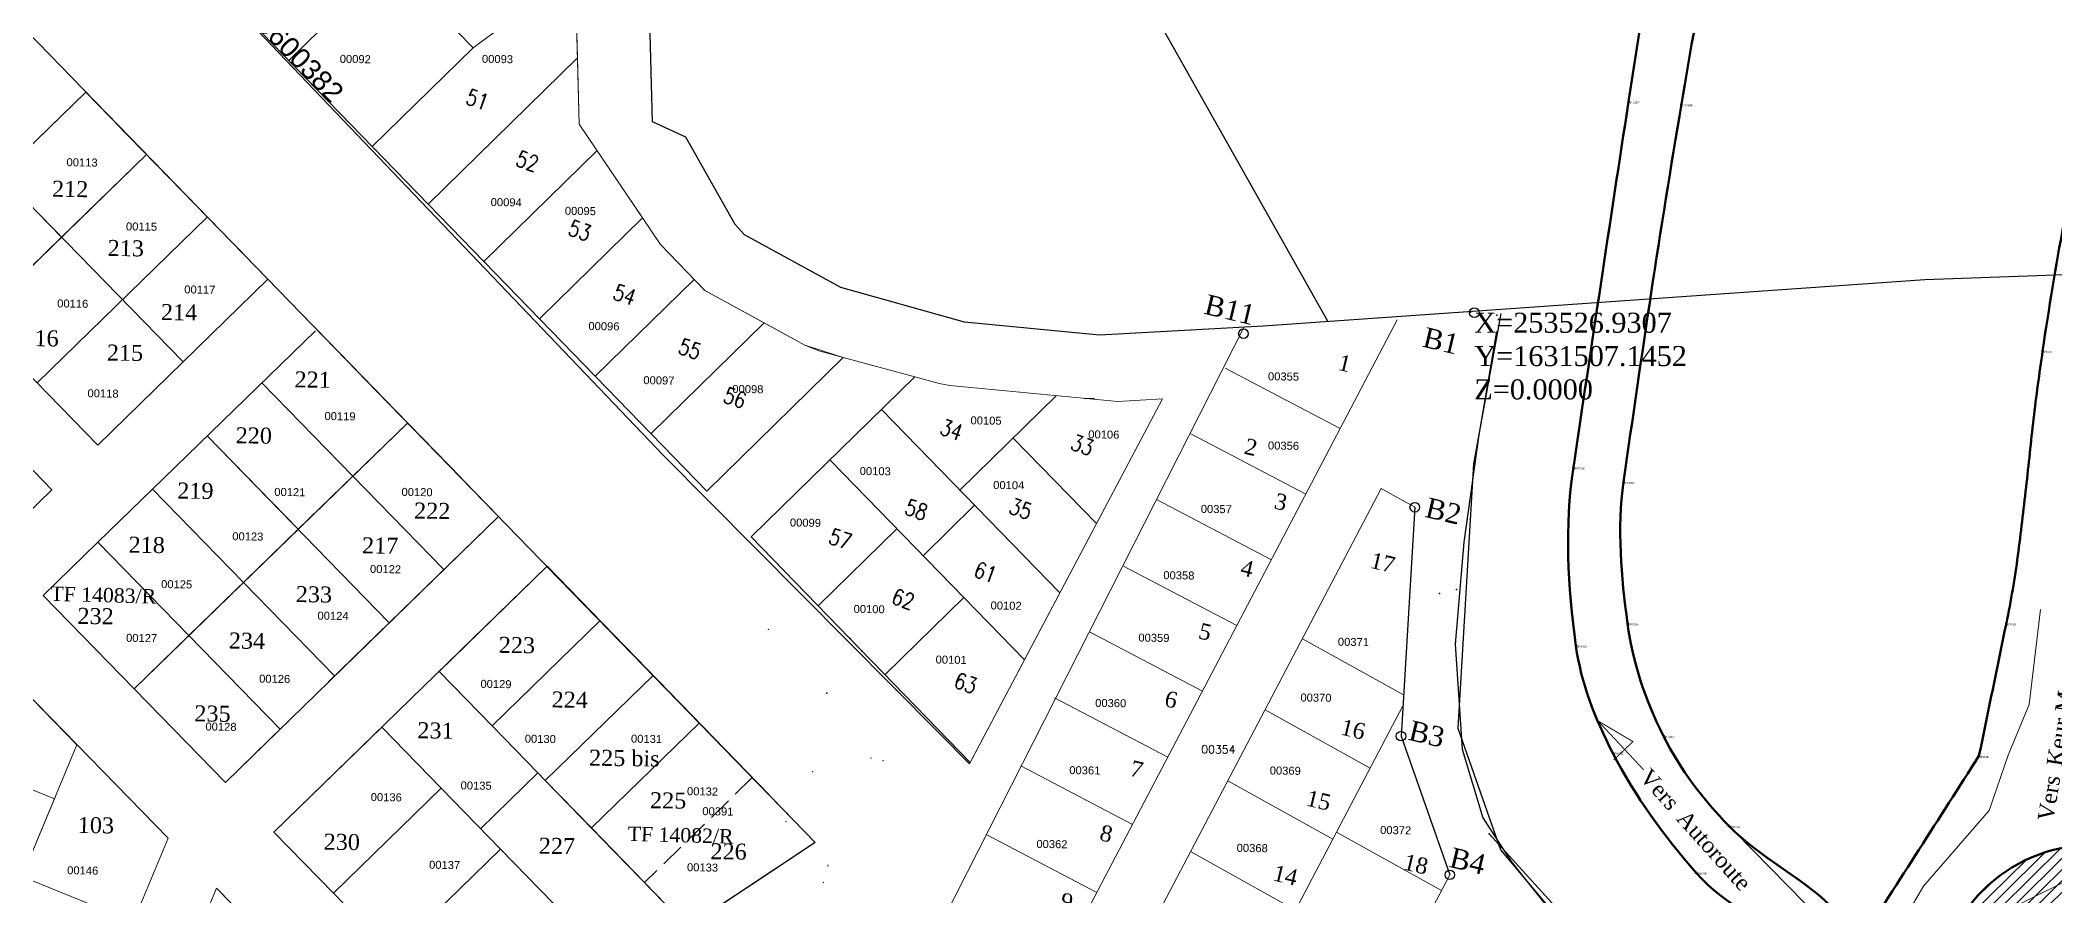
# Model space of a CAD drawing. Header units: metres. Extents: x 251686 to 255059, y 1627526 to 1631912.
# Drawn here: x 253347.7 to 253599.5, y 1631434.3 to 1631541.2 of the extents above; entities that cross this region are included whole.
import ezdxf
from ezdxf.enums import TextEntityAlignment as Align

# ---------------------------------------------------------------- set-up
doc = ezdxf.new("R2010")
doc.units = ezdxf.units.M
doc.header["$MEASUREMENT"] = 0
doc.linetypes.add('DGN Style 3', pattern=[4.156684, 2.96906, -1.187624])
for name, color, linetype, lineweight in [('1', 7, 'Continuous', 0), ('17 Février 2020', 7, 'Continuous', 0), ('autoroute', 4, 'Continuous', 0), ('Numero_TF', 7, 'Continuous', 0), ('Numérotation', 7, 'Continuous', 0), ('Points TN ZAL', 7, 'Continuous', 0), ('Régularisation', 1, 'Continuous', 40), ('TN_SOCLE', 3, 'Continuous', 0), ('TopoAlt', 3, 'Continuous', 0), ('TopoMat', 4, 'Continuous', 0), ('Voirie', 252, 'Continuous', 0)]:
    doc.layers.add(name, color=color, linetype=linetype, lineweight=lineweight)
for name, color, linetype in [('A_revoir_niveau_0', 7, 'Continuous'), ('historique_numero_parcelle', 7, 'Continuous'), ('limites_parcelles', 7, 'Continuous'), ('limites_tf', 7, 'Continuous'), ('numero_lot', 7, 'Continuous'), ('numero_parcelle', 7, 'Continuous'), ('toponymie', 7, 'Continuous')]:
    doc.layers.add(name, color=color, linetype=linetype)
doc.styles.get("Standard").update_dxf_attribs({"font": 'txt.shx'})
doc.styles.add('Style-Arial', font='arial.ttf')
doc.styles.add('Style-STANDARD', font='STANDARD.shx')
doc.linetypes.add('LIMITE1', pattern='A,0.00635,-0.00254,["…",Style-STANDARD,S=0.00254,R=0,X=-0.00254,Y=0],-0.00254,0.0254', length=0.03683)

# ---------------------------------------------------------------- blocks, each defined once
blk = doc.blocks.new('PointTopo_1')
at = {"color": 0}
blk.add_point((0, 0), dxfattribs=at)
at = {"layer": 'TopoAlt'}
blk.add_attdef('ALT', text='', height=0.000002, dxfattribs=at).set_placement((0.000001, -0.000001), align=Align.TOP_LEFT)
at = {"layer": 'TopoMat'}
blk.add_attdef('MAT', (0.000001, 0.000001), '', height=0.0005, dxfattribs=at)
blk = doc.blocks.new('TCPOINT_2_2')
at = {"color": 0}
blk.add_point((0, 0), dxfattribs=at)
at = {"layer": 'TopoAlt'}
blk.add_attdef('ALT', text='', height=0.0003, dxfattribs=at).set_placement((0.0001, -0.0001), align=Align.TOP_LEFT)
at = {"layer": 'TopoMat'}
blk.add_attdef('MAT', (0.000001, 0.000001), '', height=0.0003, dxfattribs=at)
blk = doc.blocks.new('TCPOINT_2')
at = {"color": 0}
blk.add_point((0, 0), dxfattribs=at)
at = {"layer": 'TopoAlt'}
blk.add_attdef('ALT', text='', height=0.0015, dxfattribs=at).set_placement((0.0005, -0.0005), align=Align.TOP_LEFT)
at = {"layer": 'TopoMat'}
blk.add_attdef('MAT', (0.0005, 0.0005), '', height=0.01, dxfattribs=at)

msp = doc.modelspace()

# ---------------------------------------------------------------- hatches: boundary and pattern name
at = {"layer": 'voirie', "linetype": 'Continuous', "lineweight": 0}
h = msp.add_hatch(dxfattribs=at)
h.set_pattern_fill('HATCH', style=0, pattern_type=2)
h.set_pattern_definition([(44.628, (253607.6489, 1631419.4369), (-0.7025, 0.711683), [])])
edge = h.paths.add_edge_path()
edge.add_arc((253604.165926, 1631421.256401), 19.358851, 0, 360)

# ---------------------------------------------------------------- linework, layer by layer
at = {"layer": '1', "color": 7, "flags": 128}
msp.add_lwpolyline([(253446.116818, 1631437.908392), (253446.120584, 1631438.13336)], dxfattribs=at)
at = {"layer": '17 Février 2020', "color": 7, "linetype": 'Continuous', "lineweight": 0}
for p, q in [((253332.097691, 1631513.983385), (253354.873153, 1631490.607887)), ((253326.367773, 1631508.40055), (253349.143235, 1631485.025053))]:
    msp.add_line(p, q, dxfattribs=at)
at = {"layer": 'A_revoir_niveau_0', "lineweight": 0}
msp.add_line((253498.1278, 1631505.304528), (253457.025289, 1631424.348898), dxfattribs=at)
at = {"layer": 'A_revoir_niveau_0', "color": 5, "linetype": 'LIMITE1', "ltscale": 0.2}
msp.add_line((253569.383109, 1631397.497954), (253528.773567, 1631441.997106), dxfattribs=at)
at = {"layer": 'A_revoir_niveau_0', "color": 5, "flags": 128}
for points in [[(253530.233655, 1631507.041219), (253526.836229, 1631488.248851), (253524.853474, 1631455.214608), (253530.191941, 1631440.022669), (253540.269723, 1631428.003907), (253547.833693, 1631419.910125), (253561.981201, 1631404.64787), (253574.707424, 1631393.106086)], [(253519.489875, 1631482.832924), (253517.772739, 1631454.224094), (253523.865273, 1631436.886268)]]:
    msp.add_lwpolyline(points, dxfattribs=at)
at = {"layer": 'A_revoir_niveau_0', "flags": 128}
msp.add_lwpolyline([(253529.684257, 1631504.782768), (253527.473257, 1631491.880768), (253525.598257, 1631478.484768), (253524.552257, 1631465.698768), (253525.404257, 1631452.584768), (253527.983257, 1631444.018768), (253531.525257, 1631438.541768), (253535.919257, 1631433.053768), (253545.563257, 1631422.404768), (253554.403257, 1631413.045768)], dxfattribs=at)
at = {"layer": 'A_revoir_niveau_0', "lineweight": 0, "flags": 128}
for points in [[(253593.659443, 1631451.82308), (253596.274782, 1631458.18461), (253597.681012, 1631470.044947)], [(253557.324356, 1631444.485373), (253568.224994, 1631433.351248), (253578.323423, 1631427.341833), (253583.075907, 1631435.454356), (253591.296075, 1631444.946528), (253593.659443, 1631451.82308)], [(253624.604636, 1631426.452603), (253617.953395, 1631433.984889), (253608.600644, 1631437.294322), (253601.92728, 1631436.628389), (253595.326335, 1631433.33655), (253588.985053, 1631425.346723), (253587.57635, 1631419.385193), (253587.997548, 1631413.785459), (253591.999228, 1631405.356957), (253599.541895, 1631399.764413), (253608.78333, 1631398.234248), (253617.497448, 1631401.245873), (253623.660475, 1631407.308465), (253626.687997, 1631416.671177), (253624.604636, 1631426.452603)]]:
    msp.add_lwpolyline(points, dxfattribs=at)
at = {"layer": 'A_revoir_niveau_0', "color": 7, "lineweight": 0, "ltscale": 0.02, "const_width": 0.12, "flags": 128}
msp.add_lwpolyline([(253548.096023, 1631450.007297), (253542.35506, 1631456.151285), (253546.753236, 1631453.535567), (253544.354946, 1631451.261643)], dxfattribs=at)
at = {"layer": 'A_revoir_niveau_0', "color": 5}
for centre in [(253526.93, 1631507.15), (253498.075512, 1631504.528014), (253519.489875, 1631482.832924), (253517.772739, 1631454.224094), (253523.865273, 1631436.886268)]:
    msp.add_circle(centre, 0.600743, dxfattribs=at)
at = {"layer": 'A_revoir_niveau_0', "color": 0}
msp.add_point((253446.02196, 1631459.585685), dxfattribs=at)
at = {"layer": 'limites_parcelles', "color": 7, "linetype": 'Continuous', "lineweight": 0}
for p, q in [((253414.10846, 1631567.26601), (253415.061121, 1631530.73043)), ((253414.163714, 1631565.146965), (253415.061121, 1631530.73043)), ((253380.271569, 1631562.330541), (253401.796975, 1631540.239843)), ((253362.407144, 1631555.502892), (253430.992776, 1631484.858733)), ((253378.748924, 1631538.670301), (253391.337056, 1631550.991917)), ((253401.796975, 1631540.239843), (253414.565824, 1631549.699553)), ((253389.1977, 1631527.908387), (253401.796975, 1631540.239843)), ((253396.163875, 1631520.733106), (253414.844707, 1631539.018416)), ((253415.061121, 1631530.73043), (253425.223052, 1631515.68521)), ((253403.130049, 1631513.557826), (253417.294634, 1631527.423852)), ((253347.287188, 1631498.39371), (253368.587554, 1631519.147307)), ((253410.095238, 1631506.38356), (253422.984654, 1631518.999859)), ((253425.223052, 1631515.68521), (253430.751582, 1631509.930825)), ((253354.873153, 1631490.607887), (253376.143899, 1631511.332625)), ((253417.061413, 1631499.208279), (253429.425364, 1631511.311108)), ((253430.751582, 1631509.930825), (253443.274154, 1631503.089391)), ((253424.027602, 1631492.033999), (253438.169857, 1631505.877345)), ((253443.274154, 1631503.089391), (253445.000275, 1631502.392408)), ((253445.000275, 1631502.392408), (253448.053554, 1631501.558257)), ((253430.992776, 1631484.858733), (253448.053554, 1631501.558257)), ((253436.565519, 1631479.118711), (253456.993211, 1631499.113989)), ((253456.993211, 1631499.113989), (253460.022565, 1631498.285184)), ((253460.022565, 1631498.285184), (253461.377148, 1631498.038609)), ((253461.377148, 1631498.038609), (253482.377704, 1631496.047661)), ((253475.130842, 1631472.141424), (253452.857426, 1631495.001247)), ((253462.613883, 1631484.984402), (253474.663349, 1631496.778737)), ((253487.936876, 1631496.380155), (253463.927845, 1631450.935303)), ((253478.175913, 1631496.44601), (253479.439753, 1631496.425769)), ((253487.936876, 1631496.380155), (253482.377704, 1631496.047661)), ((253479.696021, 1631480.782441), (253469.264449, 1631491.489101)), ((253470.713703, 1631463.7793), (253446.411116, 1631488.720623)), ((253341.980344, 1631478.046029), (253349.143235, 1631485.025053)), ((253458.046968, 1631476.777455), (253464.479497, 1631483.073279)), ((253404.954806, 1631481.686626), (253370.829262, 1631448.437066)), ((253444.959641, 1631470.543677), (253454.768213, 1631480.144124)), ((253436.565519, 1631479.118711), (253463.927845, 1631450.935303)), ((253453.35375, 1631461.967644), (253463.142049, 1631471.54938)), ((253416.590318, 1631442.748889), (253430.050822, 1631455.863861)), ((253430.050817, 1631455.863856), (253436.685608, 1631449.036708)), ((253437.554074, 1631448.1431), (253444.55994, 1631440.934407)), ((253423.226462, 1631435.923051), (253416.590318, 1631442.748889)), ((253444.55994, 1631440.934407), (253428.63618, 1631430.364759)), ((253428.63618, 1631430.364759), (253423.226462, 1631435.923051))]:
    msp.add_line(p, q, dxfattribs=at)
at = {"layer": 'limites_parcelles', "color": 7, "lineweight": 0}
for p, q in [((253332.097691, 1631513.983385), (253353.398057, 1631534.736982)), ((253353.398057, 1631534.736982), (253342.759575, 1631524.371584)), ((253353.398057, 1631534.736982), (253376.143899, 1631511.332625)), ((253353.398057, 1631534.736982), (253365.482736, 1631522.30244)), ((253360.982928, 1631526.932521), (253353.398057, 1631534.736982)), ((253357.108484, 1631530.897317), (253365.482736, 1631522.30244)), ((253339.69244, 1631506.188547), (253360.992805, 1631526.942145)), ((253350.354323, 1631516.576746), (253360.977069, 1631526.926812)), ((253360.977069, 1631526.926812), (253360.982928, 1631526.932521)), ((253365.535037, 1631500.996086), (253342.759575, 1631524.371584)), ((253342.759575, 1631524.371584), (253350.354323, 1631516.576746)), ((253339.69244, 1631506.188547), (253350.354323, 1631516.576746)), ((253374.422448, 1631513.111187), (253372.455833, 1631515.134737)), ((253354.873153, 1631490.607887), (253332.097691, 1631513.983385)), ((253382.0982, 1631504.899076), (253361.729789, 1631485.103758)), ((253382.209457, 1631505.091463), (253404.9553, 1631481.687107)), ((253389.778447, 1631497.303344), (253382.209457, 1631505.091463)), ((253470.494071, 1631417.078164), (253517.305678, 1631506.242079)), ((253495.803327, 1631500.200094), (253510.172893, 1631492.655983)), ((253375.384213, 1631498.373997), (253398.125975, 1631475.033087)), ((253400.333702, 1631486.449776), (253388.800731, 1631498.316638)), ((253398.936179, 1631487.880487), (253389.778447, 1631497.303344)), ((253397.353905, 1631489.508569), (253389.778447, 1631497.303344)), ((253393.609402, 1631493.36049), (253359.426935, 1631460.139795)), ((253366.264721, 1631466.78519), (253393.609402, 1631493.36049)), ((253373.102923, 1631473.43099), (253393.609402, 1631493.36049)), ((253379.941056, 1631480.076722), (253393.609402, 1631493.36049)), ((253368.567921, 1631491.749491), (253379.941056, 1631480.076722)), ((253391.318088, 1631468.399955), (253368.567921, 1631491.749491)), ((253491.496395, 1631491.99651), (253505.865961, 1631484.452399)), ((253404.9553, 1631481.687107), (253398.936179, 1631487.880487)), ((253361.729789, 1631485.103758), (253354.891586, 1631478.457958)), ((253361.729789, 1631485.103758), (253373.102923, 1631473.43099)), ((253384.488387, 1631461.745568), (253361.729789, 1631485.103758)), ((253379.941056, 1631480.076722), (253386.779293, 1631486.722556)), ((253477.498397, 1631413.187975), (253515.287722, 1631485.166792)), ((253515.287722, 1631485.166792), (253519.489875, 1631482.832924)), ((253487.189499, 1631483.792997), (253501.559066, 1631476.248886)), ((253373.102923, 1631473.43099), (253379.941056, 1631480.076722)), ((253383.721578, 1631460.998443), (253404.954806, 1631481.686626)), ((253394.383461, 1631471.386642), (253404.954806, 1631481.686626)), ((253354.891586, 1631478.457958), (253348.0538, 1631471.812563)), ((253354.891586, 1631478.457958), (253366.264721, 1631466.78519)), ((253377.658616, 1631455.091114), (253354.891586, 1631478.457958)), ((253376.903212, 1631442.20408), (253411.028756, 1631475.453641)), ((253411.020857, 1631475.445945), (253438.797009, 1631446.865647)), ((253428.211572, 1631457.764815), (253411.024488, 1631475.449482)), ((253483.007755, 1631475.524043), (253497.252279, 1631468.04558)), ((253366.264721, 1631466.78519), (253373.102923, 1631473.43099)), ((253370.829262, 1631448.437066), (253348.0538, 1631471.812563)), ((253348.0538, 1631471.812563), (253359.426935, 1631460.139795)), ((253383.721578, 1631460.998443), (253394.383461, 1631471.386642)), ((253478.81285, 1631467.261744), (253492.945388, 1631459.842074)), ((253352.279627, 1631453.146752), (253340.891896, 1631464.834501)), ((253363.667358, 1631441.459004), (253340.891896, 1631464.834501)), ((253359.426935, 1631460.139795), (253366.264721, 1631466.78519)), ((253428.211572, 1631457.764815), (253421.247634, 1631464.930365)), ((253505.433081, 1631466.396269), (253518.081678, 1631459.371261)), ((253359.426935, 1631460.139795), (253370.829262, 1631448.437066)), ((253410.811701, 1631448.678773), (253424.280793, 1631461.802122)), ((253424.280793, 1631461.802122), (253431.370311, 1631454.505889)), ((253474.448734, 1631459.007679), (253488.605323, 1631451.575382)), ((253490.631509, 1631405.893869), (253518.000899, 1631458.025427)), ((253500.768619, 1631457.511686), (253513.901731, 1631450.21758)), ((253370.829262, 1631448.437066), (253377.99166, 1631455.415608)), ((253335.58008, 1631452.046647), (253349.475476, 1631446.395939)), ((253345.818629, 1631437.592317), (253352.279627, 1631453.146752)), ((253438.006447, 1631447.67763), (253431.370311, 1631454.505889)), ((253409.886413, 1631449.619926), (253402.728636, 1631442.645885)), ((253470.252482, 1631450.509663), (253484.201128, 1631443.186537)), ((253496.114661, 1631448.647106), (253509.247773, 1631441.353001)), ((253345.818629, 1631437.592317), (253349.680015, 1631446.888354)), ((253349.475476, 1631446.395939), (253349.680015, 1631446.888354)), ((253359.330284, 1631431.017777), (253331.539492, 1631442.319193)), ((253509.693299, 1631442.201612), (253522.82641, 1631434.907506)), ((253363.667358, 1631441.459004), (253343.167834, 1631392.107725)), ((253363.667358, 1631441.459004), (253350.857494, 1631410.620085)), ((253417.901219, 1631441.382541), (253424.545997, 1631434.562701)), ((253465.99265, 1631441.882887), (253479.730201, 1631434.670587)), ((253491.460739, 1631439.782598), (253504.593851, 1631432.488492)), ((253505.363683, 1631401.64556), (253523.865273, 1631436.886268)), ((253362.495812, 1631417.783663), (253369.740815, 1631435.225538)), ((253390.007268, 1631414.42515), (253369.740815, 1631435.225538))]:
    msp.add_line(p, q, dxfattribs=at)
at = {"layer": 'limites_parcelles', "color": 7, "linetype": 'DGN Style 3', "lineweight": 0}
msp.add_line((253436.685608, 1631449.036708), (253423.226462, 1631435.923051), dxfattribs=at)
at = {"layer": 'limites_parcelles', "color": 7, "lineweight": 0, "flags": 128}
for points in [[(253411.028756, 1631475.453641), (253438.797875, 1631446.866222)], [(253424.280793, 1631461.802122), (253444.55994, 1631440.934407), (253428.63618, 1631430.364759), (253410.811701, 1631448.678773), (253424.280793, 1631461.802122)], [(253423.230178, 1631435.926671), (253416.590318, 1631442.748889), (253430.050817, 1631455.863856)], [(253417.911184, 1631441.39225), (253410.811701, 1631448.678773)], [(253444.55994, 1631440.934407), (253219.887347, 1631291.804423)], [(253405.216237, 1631440.093116), (253420.169512, 1631424.744875), (253404.225608, 1631414.161856), (253391.746798, 1631426.96943), (253405.216237, 1631440.093116)]]:
    msp.add_lwpolyline(points, dxfattribs=at)
for points in [[(253409.876117, 1631449.639006), (253410.811701, 1631448.678773), (253424.280793, 1631461.802122), (253417.648718, 1631468.626202), (253404.170989, 1631455.494439), (253409.876117, 1631449.639006)], [(253424.280793, 1631461.802122), (253430.051412, 1631455.864437), (253416.590318, 1631442.748889), (253410.811701, 1631448.678773), (253424.280793, 1631461.802121)], [(253362.495812, 1631417.783663), (253371.652172, 1631414.060134), (253377.24475, 1631427.523905), (253369.740815, 1631435.225538), (253362.700524, 1631418.276493), (253362.495812, 1631417.783663)], [(253410.761588, 1631434.401294), (253410.751278, 1631434.391213)]]:
    msp.add_lwpolyline(points, close=True, dxfattribs=at)
at = {"layer": 'limites_parcelles', "color": 7, "linetype": 'Continuous', "lineweight": 0}
for p in [(253448.990118, 1631466.390079), (253450.37666, 1631464.823905)]:
    msp.add_point(p, dxfattribs=at)
at = {"layer": 'limites_parcelles', "color": 7, "lineweight": 0}
for points in [[(253397.534005, 1631462.305292), (253404.170496, 1631455.493958), (253417.648224, 1631468.625721), (253411.020364, 1631475.445464)], [(253397.534498, 1631462.305773), (253404.170989, 1631455.494439), (253417.648718, 1631468.626202), (253411.020857, 1631475.445945)], [(253397.793943, 1631447.709855), (253390.372101, 1631455.32723), (253376.903212, 1631442.20408), (253384.325054, 1631434.586705)], [(253405.215687, 1631440.09258), (253397.793943, 1631447.709855), (253384.325054, 1631434.586705), (253391.746798, 1631426.96943)]]:
    msp.add_3dface(points, dxfattribs=at)
at = {"layer": 'limites_tf', "color": 5, "linetype": 'Continuous', "lineweight": 30}
msp.add_line((253469.658286, 1631575.181352), (253508.606737, 1631506.038112), dxfattribs=at)
at = {"layer": 'limites_tf', "color": 5, "linetype": 'Continuous', "lineweight": 30, "flags": 128}
for points in [[(253668.023774, 1631598.796856), (253689.064984, 1631597.343045), (253685.490404, 1631568.641643), (253682.967818, 1631548.385939), (253678.749552, 1631514.583295), (253673.957742, 1631514.492439), (253656.927247, 1631513.888154), (253643.819087, 1631513.417277), (253583.221666, 1631511.261572), (253500.549533, 1631505.474063), (253480.070882, 1631504.329484), (253463.192991, 1631505.983231), (253447.743487, 1631510.286641), (253435.717689, 1631516.900882), (253434.565706, 1631518.157637), (253428.382805, 1631529.088005), (253424.199942, 1631530.998569), (253423.234027, 1631568.706436), (253541.955355, 1631585.264819), (253615.170247, 1631595.469271), (253647.819239, 1631598.628422), (253656.844072, 1631598.898207), (253668.023774, 1631598.796856)], [(253338.793565, 1631549.761716), (253444.564018, 1631440.933943), (253219.888387, 1631291.800846), (253075.065726, 1631350.867024), (253164.363276, 1631533.677353), (253257.358973, 1631541.716111), (253257.895576, 1631534.547621), (253271.390438, 1631536.173037), (253265.299981, 1631542.421583), (253338.793565, 1631549.761716)]]:
    msp.add_lwpolyline(points, close=True, dxfattribs=at)
at = {"layer": 'Régularisation', "color": 1, "linetype": 'Continuous', "lineweight": 13, "flags": 128}
msp.add_lwpolyline([(253414.10846, 1631567.26601), (253360.881819, 1631559.50234), (253362.407144, 1631555.502892), (253425.585984, 1631489.315472), (253459.984984, 1631454.632472), (253463.83501, 1631450.75066), (253487.936876, 1631496.380155), (253482.377704, 1631496.047661), (253461.377148, 1631498.038609), (253460.022565, 1631498.285184), (253456.993211, 1631499.113989), (253448.053554, 1631501.558257), (253443.274154, 1631503.089391), (253438.170294, 1631505.877773), (253430.751582, 1631509.930825), (253425.223052, 1631515.68521), (253422.984412, 1631518.999621), (253415.061121, 1631530.73043), (253414.845005, 1631539.018707), (253414.56649, 1631549.700046), (253414.10846, 1631567.26601)], dxfattribs=at)
at = {"layer": 'voirie', "color": 7, "linetype": 'Continuous', "lineweight": 80}
msp.add_circle((253604.165926, 1631421.256401), 19.358851, dxfattribs=at)
for points, knots in [([(253543.991269, 1631697.959487), (253534.55954, 1631702.498486), (253525.127811, 1631707.037485), (253515.696082, 1631711.576484), (253515.069587, 1631711.877983), (253514.262914, 1631710.392307), (253514.457161, 1631709.898492), (253517.370854, 1631702.491298), (253530.740549, 1631695.973307), (253536.783325, 1631687.980075), (253540.870067, 1631682.574237), (253545.217154, 1631676.760865), (253548.651842, 1631670.462648), (253553.304075, 1631661.93181), (253556.924308, 1631653.320666), (253559.556991, 1631643.958286), (253562.015868, 1631635.213998), (253563.628948, 1631626.440512), (253563.856545, 1631617.537813), (253564.02801, 1631610.830727), (253563.948622, 1631604.059617), (253563.109687, 1631597.385237), (253562.083646, 1631589.22229), (253561.045771, 1631581.071529), (253559.686031, 1631572.959949), (253557.461796, 1631559.691185), (253555.065481, 1631546.469288), (253552.812772, 1631533.204735), (253550.14671, 1631517.506248), (253547.812711, 1631501.750284), (253545.587183, 1631486.006652), (253544.761941, 1631480.168805), (253545.28, 1631474.187617), (253546.075284, 1631468.308109), (253546.739373, 1631463.398516), (253548.26474, 1631458.780632), (253550.579953, 1631454.226565), (253552.758666, 1631449.940997), (253555.475176, 1631446.330458), (253558.765082, 1631442.976185), (253562.538423, 1631439.12902), (253567.869629, 1631436.516592), (253571.327462, 1631433.136415), (253572.640684, 1631431.852685), (253573.903712, 1631426.609401), (253574.993207, 1631428.310513), (253579.996701, 1631436.122859), (253585.000196, 1631443.935205), (253590.00369, 1631451.747551)], [0, 0, 0, 0, 0.0847453006, 0.0847453006, 0.0847453006, 0.0903744387, 0.0903744387, 0.0903744387, 0.1748112527, 0.1748112527, 0.1748112527, 0.2319160375, 0.2319160375, 0.2319160375, 0.3092635893, 0.3092635893, 0.3092635893, 0.3815047561, 0.3815047561, 0.3815047561, 0.4359295658, 0.4359295658, 0.4359295658, 0.5024925754, 0.5024925754, 0.5024925754, 0.6113750508, 0.6113750508, 0.6113750508, 0.7402365499, 0.7402365499, 0.7402365499, 0.7880192742, 0.7880192742, 0.7880192742, 0.8279195076, 0.8279195076, 0.8279195076, 0.8654672991, 0.8654672991, 0.8654672991, 0.9085325409, 0.9085325409, 0.9085325409, 0.9248879391, 0.9248879391, 0.9248879391, 1, 1, 1, 1]), ([(253509.794243, 1631705.459673), (253517.191333, 1631698.261828), (253524.588424, 1631691.063983), (253531.985514, 1631683.866138), (253536.537074, 1631679.437177), (253539.193052, 1631673.463741), (253542.061743, 1631667.696376), (253546.328939, 1631659.117386), (253549.880225, 1631650.584514), (253552.444753, 1631641.326407), (253554.628455, 1631633.44311), (253556.050551, 1631625.52684), (253556.273139, 1631617.500048), (253556.463705, 1631610.628057), (253556.415519, 1631603.688219), (253555.559067, 1631596.852248), (253554.697487, 1631589.975349), (253553.840938, 1631583.10189), (253552.789271, 1631576.253797), (253550.602424, 1631562.013804), (253548.392616, 1631547.779831), (253546.201814, 1631533.540665), (253543.857361, 1631518.302841), (253541.57784, 1631503.054118), (253539.305748, 1631487.808473), (253538.21101, 1631480.462823), (253538.594992, 1631472.921242), (253539.622091, 1631465.526948), (253540.273432, 1631460.837807), (253541.984434, 1631456.486382), (253544.212414, 1631452.161863), (253547.094067, 1631446.568561), (253550.619237, 1631441.777572), (253554.637161, 1631437.148863), (253558.337684, 1631432.885804), (253563.822011, 1631430.966256), (253567.675304, 1631426.500987), (253576.090012, 1631416.749861), (253584.806864, 1631406.018817), (253584.497443, 1631393.815078), (253584.291825, 1631385.70537), (253583.488517, 1631377.5521), (253582.664247, 1631369.455466), (253581.352765, 1631356.573033), (253579.546272, 1631343.707712), (253578.477275, 1631330.813834), (253577.516314, 1631319.223045), (253578.232656, 1631307.504293), (253579.331512, 1631295.884551), (253580.492014, 1631283.612942), (253582.145392, 1631271.425667), (253585.349271, 1631259.478712), (253592.042684, 1631234.519626), (253601.075807, 1631210.541817), (253607.940211, 1631185.773482), (253609.982447, 1631178.404629), (253611.969353, 1631171.047473), (253613.598025, 1631163.547279), (253615.86122, 1631153.125046), (253617.192832, 1631142.618882), (253618.192363, 1631132.009784), (253618.974313, 1631123.710096), (253619.451084, 1631115.409742), (253619.420707, 1631107.107284), (253619.383915, 1631097.05167), (253619.258135, 1631086.954445), (253618.136797, 1631076.936983), (253613.085338, 1631031.809812), (253607.920798, 1630986.823369), (253602.873829, 1630941.760225), (253598.505641, 1630902.757754), (253594.657551, 1630863.693173), (253589.788853, 1630824.74971), (253588.779408, 1630816.675427), (253587.769964, 1630808.601144), (253586.76052, 1630800.526861)], [0, 0, 0, 0, 0.032868656, 0.032868656, 0.032868656, 0.0530933214, 0.0530933214, 0.0530933214, 0.0831776336, 0.0831776336, 0.0831776336, 0.1087944889, 0.1087944889, 0.1087944889, 0.1307258908, 0.1307258908, 0.1307258908, 0.1527885997, 0.1527885997, 0.1527885997, 0.1986660178, 0.1986660178, 0.1986660178, 0.2477610268, 0.2477610268, 0.2477610268, 0.2714159597, 0.2714159597, 0.2714159597, 0.2864168956, 0.2864168956, 0.2864168956, 0.3058190024, 0.3058190024, 0.3058190024, 0.3236884171, 0.3236884171, 0.3236884171, 0.3627111306, 0.3627111306, 0.3627111306, 0.3886427564, 0.3886427564, 0.3886427564, 0.429902174, 0.429902174, 0.429902174, 0.4669918102, 0.4669918102, 0.4669918102, 0.5061621734, 0.5061621734, 0.5061621734, 0.5879952786, 0.5879952786, 0.5879952786, 0.6123415301, 0.6123415301, 0.6123415301, 0.6461729623, 0.6461729623, 0.6461729623, 0.6726399011, 0.6726399011, 0.6726399011, 0.7046956251, 0.7046956251, 0.7046956251, 0.8491018716, 0.8491018716, 0.8491018716, 0.9740865025, 0.9740865025, 0.9740865025, 1, 1, 1, 1]), ([(253590.00369, 1631451.747551), (253591.144612, 1631457.276593), (253592.285534, 1631462.805636), (253593.426456, 1631468.334678), (253594.004542, 1631471.136152), (253594.483108, 1631473.959056), (253594.860249, 1631476.795539), (253595.237779, 1631479.634944), (253595.570332, 1631482.478257), (253595.892137, 1631485.323664), (253596.214209, 1631488.171425), (253596.500943, 1631491.022662), (253596.82473, 1631493.870366), (253597.148314, 1631496.716275), (253597.548312, 1631499.551326), (253597.960639, 1631502.386959), (253599.499302, 1631512.968574), (253601.463871, 1631523.464635), (253603.791458, 1631533.914767), (253606.23648, 1631544.892142), (253609.104742, 1631555.7362), (253612.490892, 1631566.451972), (253613.506479, 1631569.665885), (253614.566235, 1631572.857558), (253615.665586, 1631576.041592), (253616.762995, 1631579.219999), (253617.87574, 1631582.388778), (253619.060012, 1631585.536695), (253621.42673, 1631591.827677), (253623.946843, 1631598.058292), (253626.779958, 1631604.150995), (253634.290594, 1631620.302854), (253641.873483, 1631636.410147), (253649.583273, 1631652.462097)], [0, 0, 0, 0, 0.0803445292, 0.0803445292, 0.0803445292, 0.1210537591, 0.1210537591, 0.1210537591, 0.1618049172, 0.1618049172, 0.1618049172, 0.2025897863, 0.2025897863, 0.2025897863, 0.2433489334, 0.2433489334, 0.2433489334, 0.3954481953, 0.3954481953, 0.3954481953, 0.5552213516, 0.5552213516, 0.5552213516, 0.6031410902, 0.6031410902, 0.6031410902, 0.6509761337, 0.6509761337, 0.6509761337, 0.7465724822, 0.7465724822, 0.7465724822, 1, 1, 1, 1]), ([(253618.558244, 1630811.932652), (253615.639965, 1630812.823285), (253612.721686, 1630813.713918), (253609.803407, 1630814.60455), (253607.051619, 1630815.444371), (253604.28836, 1630818.63114), (253604.597998, 1630821.489492), (253608.879476, 1630861.012923), (253613.679035, 1630900.534004), (253618.076199, 1630940.073487), (253623.136282, 1630985.573973), (253628.268606, 1631030.976074), (253633.223772, 1631076.576022), (253634.317535, 1631086.641381), (253634.390859, 1631096.772138), (253634.417469, 1631106.867911), (253634.441295, 1631115.907208), (253633.982819, 1631124.943612), (253633.083457, 1631133.978144), (253632.018726, 1631144.673885), (253630.477717, 1631155.231028), (253628.292656, 1631165.75292), (253626.554852, 1631174.121101), (253624.462729, 1631182.356365), (253622.245744, 1631190.583704), (253615.784295, 1631214.56245), (253606.592977, 1631237.586064), (253600.20021, 1631261.731338), (253597.027588, 1631273.714228), (253595.436991, 1631285.931137), (253594.149848, 1631298.19839), (253593.061889, 1631308.567295), (253593.037429, 1631319.04618), (253593.55566, 1631329.437908), (253594.188212, 1631342.122032), (253596.8899, 1631354.525442), (253600.110726, 1631367.008141), (253602.257842, 1631375.329548), (253604.954448, 1631382.588503), (253611.011083, 1631389.976855), (253613.642329, 1631393.186654), (253616.792364, 1631396.786055), (253620.285227, 1631395.975768), (253624.378482, 1631395.0262), (253628.459689, 1631393.20247), (253632.606743, 1631392.010686), (253636.54384, 1631390.87924), (253640.468697, 1631389.654666), (253644.453802, 1631388.746699), (253649.761946, 1631387.537291), (253655.405416, 1631388.431876), (253660.812723, 1631389.297499), (253665.215455, 1631390.002306), (253669.489528, 1631390.982027), (253673.644372, 1631392.898265), (253678.238138, 1631395.016937), (253682.490995, 1631397.435796), (253686.073026, 1631400.813738), (253690.223101, 1631404.727358), (253694.323273, 1631408.653403), (253698.389043, 1631412.636025), (253711.293324, 1631425.2764), (253724.093398, 1631438.011808), (253737.033453, 1631450.616925), (253740.955361, 1631454.437318), (253745.028885, 1631458.085565), (253749.109963, 1631461.745752), (253753.835806, 1631465.984208), (253758.828345, 1631469.83763), (253764.00603, 1631473.567288), (253774.841242, 1631481.37225), (253786.412482, 1631487.56758), (253798.462042, 1631493.48), (253808.963888, 1631498.632994), (253819.557771, 1631502.666107), (253830.925024, 1631505.693489), (253838.266496, 1631507.648705), (253845.655041, 1631508.615547), (253853.090516, 1631508.931646), (253861.206892, 1631509.276692), (253869.398631, 1631508.891861), (253877.514405, 1631507.757047), (253885.439796, 1631506.648854), (253893.544762, 1631505.622911), (253900.743999, 1631502.228111), (253936.629224, 1631485.306432), (253972.51445, 1631468.384754), (254008.399675, 1631451.463076)], [0, 0, 0, 0, 0.0087382484, 0.0087382484, 0.0087382484, 0.0169779686, 0.0169779686, 0.0169779686, 0.1309114656, 0.1309114656, 0.1309114656, 0.2620216633, 0.2620216633, 0.2620216633, 0.2909618549, 0.2909618549, 0.2909618549, 0.3168735907, 0.3168735907, 0.3168735907, 0.3475497981, 0.3475497981, 0.3475497981, 0.3719469377, 0.3719469377, 0.3719469377, 0.4430528956, 0.4430528956, 0.4430528956, 0.4783415758, 0.4783415758, 0.4783415758, 0.5081693578, 0.5081693578, 0.5081693578, 0.5445770939, 0.5445770939, 0.5445770939, 0.5688477719, 0.5688477719, 0.5688477719, 0.5793919363, 0.5793919363, 0.5793919363, 0.5917485506, 0.5917485506, 0.5917485506, 0.6034795707, 0.6034795707, 0.6034795707, 0.6191052461, 0.6191052461, 0.6191052461, 0.6318279681, 0.6318279681, 0.6318279681, 0.6458947313, 0.6458947313, 0.6458947313, 0.6621922199, 0.6621922199, 0.6621922199, 0.7139185453, 0.7139185453, 0.7139185453, 0.7295959021, 0.7295959021, 0.7295959021, 0.7477501072, 0.7477501072, 0.7477501072, 0.7857409622, 0.7857409622, 0.7857409622, 0.8188520569, 0.8188520569, 0.8188520569, 0.840236657, 0.840236657, 0.840236657, 0.8635795445, 0.8635795445, 0.8635795445, 0.8863748433, 0.8863748433, 0.8863748433, 1, 1, 1, 1])]:
    msp.add_open_spline(points, degree=3, knots=knots, dxfattribs=at)
for p in [(253546.201814, 1631533.540665), (253552.812772, 1631533.204735), (253597.960639, 1631502.386959), (253539.305748, 1631487.808473), (253545.587183, 1631486.006652), (253546.075284, 1631468.308109), (253593.426456, 1631468.334679), (253539.622091, 1631465.526948), (253544.212414, 1631452.161863), (253550.579953, 1631454.226565), (253590.00369, 1631451.747551), (253558.765082, 1631442.976185), (253554.637161, 1631437.148863)]:
    msp.add_point(p, dxfattribs=at)

# ---------------------------------------------------------------- block references
at = {"layer": 'A_revoir_niveau_0', "color": 5, "linetype": 'LIMITE1', "ltscale": 0.2}
ref = msp.add_blockref('TCPOINT_2', (253528.773567, 1631441.997106), dxfattribs=dict(at, xscale=1001.238604, yscale=1001.238604, zscale=1001.238604, rotation=27.703297))
ref.add_attrib('MAT', '139', (253528.773778, 1631441.997782), dxfattribs={"layer": 'TopoMat', "height": 0.005507, "rotation": 27.703297})
at = {"layer": 'autoroute', "color": 7, "xscale": 1000, "yscale": 1000, "zscale": 1000, "rotation": 359.0408}
msp.add_blockref('TCPOINT_2_2', (253440.898765, 1631443.517571), dxfattribs=at)
at = {"layer": 'Points TN ZAL', "xscale": 1000, "yscale": 1000, "zscale": 1000, "rotation": 359.0408}
for p in [(253438.710484, 1631467.581888), (253444.245178, 1631449.760942), (253451.539593, 1631451.501639), (253453.021125, 1631451.162688), (253445.546184, 1631435.929838)]:
    msp.add_blockref('PointTopo_1', p, dxfattribs=at)
at = {"layer": 'toponymie', "color": 5}
ref = msp.add_blockref('TCPOINT_2', (253526.467794, 1631507.20145), dxfattribs=dict(at, xscale=1001.238604, yscale=1001.238604, zscale=1001.238604, rotation=27.703297))
ref.add_attrib('MAT', '133', (253526.468004, 1631507.202126), dxfattribs={"layer": 'TopoMat', "height": 0.005507, "rotation": 27.703297})
ref = msp.add_blockref('TCPOINT_2', (253529.745195, 1631506.838035), dxfattribs=dict(at, xscale=1001.238604, yscale=1001.238604, zscale=1001.238604, rotation=27.703297))
ref.add_attrib('MAT', '134', (253529.745406, 1631506.838711), dxfattribs={"layer": 'TopoMat', "height": 0.005507, "rotation": 27.703297})
ref = msp.add_blockref('TCPOINT_2', (253497.555693, 1631504.377391), dxfattribs=dict(at, xscale=1001.238604, yscale=1001.238604, zscale=1001.238604, rotation=27.703297))
ref.add_attrib('MAT', '147', (253497.555903, 1631504.378067), dxfattribs={"layer": 'TopoMat', "height": 0.005507, "rotation": 27.703297})
ref = msp.add_blockref('TCPOINT_2', (253524.72042, 1631472.534857), dxfattribs=dict(at, xscale=1001.238604, yscale=1001.238604, zscale=1001.238604, rotation=27.703297))
ref.add_attrib('MAT', '136', (253524.720631, 1631472.535533), dxfattribs={"layer": 'TopoMat', "height": 0.005507, "rotation": 27.703297})
ref = msp.add_blockref('TCPOINT_2', (253522.55656, 1631472.043138), dxfattribs=dict(at, xscale=1001.238604, yscale=1001.238604, zscale=1001.238604, rotation=27.703297))
ref.add_attrib('MAT', '135', (253522.55677, 1631472.043814), dxfattribs={"layer": 'TopoMat', "height": 0.005507, "rotation": 27.703297})

# ---------------------------------------------------------------- texts
at = {"layer": 'historique_numero_parcelle', "color": 5, "lineweight": 0}
msp.add_text('00354', height=1, rotation=359.232481, dxfattribs=at).set_placement((253492.793196, 1631452.08852))
at = {"layer": 'historique_numero_parcelle', "color": 7, "linetype": 'DGN Style 3', "lineweight": 0, "char_height": 1, "attachment_point": 1, "rotation": 359.23249986, "line_spacing_factor": 0.6}
for s, insert in [('\\fArial|b0|i0|c00|p39;00132', (253428.534938, 1631447.842225)), ('\\fArial|b0|i0|c00|p39;00133', (253428.534938, 1631438.337178))]:
    msp.add_mtext(s, dxfattribs=dict(at, insert=insert))
at = {"layer": 'limites_parcelles', "color": 7, "linetype": 'Continuous', "lineweight": 0, "style": 'Style-Arial'}
msp.add_text('0133011300600382', height=2.5, rotation=314.152938, dxfattribs=at).set_placement((253362.407144, 1631555.502892))
at = {"layer": 'numero_lot', "color": 7, "linetype": 'Continuous', "lineweight": 0, "style": 'Style-STANDARD', "width": 0.874285}
for s, p in [('51', (253400.722676, 1631533.297624)), ('52', (253406.966074, 1631525.588719)), ('53', (253413.511701, 1631516.923352)), ('54', (253419.11459, 1631508.906659)), ('55', (253427.276543, 1631502.123162)), ('56', (253432.905911, 1631496.010284)), ('34', (253459.966061, 1631492.014346)), ('33', (253476.309356, 1631490.115288)), ('58', (253455.577566, 1631482.03364)), ('35', (253468.615394, 1631482.135494)), ('57', (253446.065639, 1631478.365531)), ('61', (253464.228617, 1631474.213977)), ('62', (253453.937172, 1631470.86215)), ('63', (253461.742558, 1631460.369413))]:
    msp.add_text(s, height=1.999998, rotation=340.658722, dxfattribs=at).set_placement(p)
at = {"layer": 'numero_lot', "color": 7, "linetype": 'Continuous', "lineweight": 0, "char_height": 2, "attachment_point": 5, "rotation": 359.17307872, "line_spacing_factor": 0.6}
for s, insert in [('\\fTimes New Roman|b0|i0|c00|p23;212', (253351.434724, 1631522.615191)), ('\\fTimes New Roman|b0|i0|c00|p23;213', (253358.381997, 1631515.204679)), ('\\fTimes New Roman|b0|i0|c00|p23;214', (253365.042298, 1631507.207186)), ('\\fTimes New Roman|b0|i0|c00|p23;216', (253347.731047, 1631503.949692)), ('\\fTimes New Roman|b0|i0|c00|p23;215', (253358.286042, 1631502.127795)), ('\\fTimes New Roman|b0|i0|c00|p23;221', (253381.740258, 1631498.790062)), ('\\fTimes New Roman|b0|i0|c00|p23;220', (253374.386687, 1631491.785058)), ('\\fTimes New Roman|b0|i0|c00|p23;219', (253367.08681, 1631484.880318)), ('\\fTimes New Roman|b0|i0|c00|p23;222', (253396.686205, 1631482.391886)), ('\\fTimes New Roman|b0|i0|c00|p23;218', (253361.003683, 1631478.113201)), ('\\fTimes New Roman|b0|i0|c00|p23;217', (253390.183306, 1631478.046729)), ('\\fTimes New Roman|b0|i0|c00|p23;233', (253381.900356, 1631471.935994)), ('\\fTimes New Roman|b0|i0|c00|p23;232', (253354.613104, 1631469.21362)), ('\\fTimes New Roman|b0|i0|c00|p23;234', (253373.529656, 1631466.13291)), ('\\fTimes New Roman|b0|i0|c00|p23;223', (253407.268719, 1631465.592517)), ('\\fTimes New Roman|b0|i0|c00|p23;224', (253413.872073, 1631458.781851)), ('\\fTimes New Roman|b0|i0|c00|p23;235', (253369.221711, 1631457.027188)), ('\\fTimes New Roman|b0|i0|c00|p23;231', (253397.093682, 1631454.918101)), ('\\fTimes New Roman|b0|i0|c00|p23;225 bis', (253420.694439, 1631451.461553)), ('\\fTimes New Roman|b0|i0|c00|p23;225', (253426.171345, 1631446.170008)), ('\\fTimes New Roman|b0|i0|c00|p23;103', (253354.65162, 1631443.078555)), ('\\fTimes New Roman|b0|i0|c00|p23;230', (253385.38317, 1631440.988538)), ('\\fTimes New Roman|b0|i0|c00|p23;227', (253412.271047, 1631440.499223)), ('\\fTimes New Roman|b0|i0|c00|p23;226', (253433.726017, 1631439.795876))]:
    msp.add_mtext(s, dxfattribs=dict(at, insert=insert))
at = {"layer": 'numero_parcelle', "color": 5, "lineweight": 0, "char_height": 1, "attachment_point": 1, "rotation": 359.23249986, "line_spacing_factor": 0.6}
for s, insert in [('\\fArial|b0|i0|c00|p39;00092', (253385.134663, 1631539.38135)), ('\\fArial|b0|i0|c00|p39;00093', (253402.907727, 1631539.38135)), ('\\fArial|b0|i0|c00|p39;00113', (253350.985523, 1631526.462984)), ('\\fArial|b0|i0|c00|p39;00094', (253403.998099, 1631521.483336)), ('\\fArial|b0|i0|c00|p39;00095', (253413.266261, 1631520.391994)), ('\\fArial|b0|i0|c00|p39;00115', (253358.417479, 1631518.440997)), ('\\fArial|b0|i0|c00|p39;00117', (253365.70371, 1631510.564865)), ('\\fArial|b0|i0|c00|p39;00116', (253349.819726, 1631508.814613)), ('\\fArial|b0|i0|c00|p39;00096', (253416.210265, 1631505.986275)), ('\\fArial|b0|i0|c00|p39;00118', (253353.608566, 1631497.583831)), ('\\fArial|b0|i0|c00|p39;00097', (253423.079609, 1631499.219953)), ('\\fArial|b0|i0|c00|p39;00098', (253434.201403, 1631498.12861)), ('\\fArial|b0|i0|c00|p39;00355', (253501.147034, 1631499.703211)), ('\\fArial|b0|i0|c00|p39;00119', (253383.227097, 1631494.739672)), ('\\fArial|b0|i0|c00|p39;00105', (253463.968559, 1631494.199778)), ('\\fArial|b0|i0|c00|p39;00106', (253478.688581, 1631492.45363)), ('\\fArial|b0|i0|c00|p39;00356', (253501.147034, 1631491.055664)), ('\\fArial|b0|i0|c00|p39;00103', (253450.120834, 1631487.869992)), ('\\fArial|b0|i0|c00|p39;00121', (253376.955106, 1631485.25623)), ('\\fArial|b0|i0|c00|p39;00120', (253392.853873, 1631485.25623)), ('\\fArial|b0|i0|c00|p39;00104', (253466.803526, 1631486.123845)), ('\\fArial|b0|i0|c00|p39;00357', (253492.747324, 1631483.131671)), ('\\fArial|b0|i0|c00|p39;00123', (253371.704137, 1631479.712063)), ('\\fArial|b0|i0|c00|p39;00099', (253441.397858, 1631481.431073)), ('\\fArial|b0|i0|c00|p39;00122', (253388.915647, 1631475.626888)), ('\\fArial|b0|i0|c00|p39;00358', (253488.068404, 1631474.847497)), ('\\fArial|b0|i0|c00|p39;00125', (253362.806661, 1631473.730199)), ('\\fArial|b0|i0|c00|p39;00124', (253382.351935, 1631469.790923)), ('\\fArial|b0|i0|c00|p39;00100', (253449.357574, 1631470.626784)), ('\\fArial|b0|i0|c00|p39;00102', (253466.476414, 1631471.063321)), ('\\fArial|b0|i0|c00|p39;00127', (253358.430854, 1631467.01884)), ('\\fArial|b0|i0|c00|p39;00359', (253484.949124, 1631467.043565)), ('\\fArial|b0|i0|c00|p39;00371', (253509.884388, 1631466.52237)), ('\\fArial|b0|i0|c00|p39;00101', (253459.607071, 1631464.296998)), ('\\fArial|b0|i0|c00|p39;00126', (253375.058923, 1631461.912371)), ('\\fArial|b0|i0|c00|p39;00129', (253402.717673, 1631461.264944)), ('\\fArial|b0|i0|c00|p39;00370', (253505.205468, 1631459.558861)), ('\\fArial|b0|i0|c00|p39;00360', (253479.55037, 1631458.879452)), ('\\fArial|b0|i0|c00|p39;00128', (253368.349351, 1631455.930507)), ('\\fArial|b0|i0|c00|p39;00130', (253408.260363, 1631454.407685)), ('\\fArial|b0|i0|c00|p39;00131', (253421.533646, 1631454.407685)), ('\\fArial|b0|i0|c00|p39;00361', (253476.311118, 1631450.475217)), ('\\fArial|b0|i0|c00|p39;00369', (253501.366354, 1631450.434263)), ('\\fArial|b0|i0|c00|p39;00136', (253389.006809, 1631447.112729)), ('\\fArial|b0|i0|c00|p39;00135', (253400.238049, 1631448.57172)), ('\\fArial|b0|i0|c00|p39;00391', (253430.451433, 1631445.344962)), ('\\fArial|b0|i0|c00|p39;00372', (253515.163169, 1631442.990513)), ('\\fArial|b0|i0|c00|p39;00362', (253472.204515, 1631441.253924)), ('\\fArial|b0|i0|c00|p39;00368', (253497.235879, 1631440.760818)), ('\\fArial|b0|i0|c00|p39;00146', (253351.067469, 1631437.961886)), ('\\fArial|b0|i0|c00|p39;00137', (253396.299822, 1631438.650581))]:
    msp.add_mtext(s, dxfattribs=dict(at, insert=insert))
at = {"layer": 'numero_tf', "color": 4, "linetype": 'Continuous', "lineweight": 0, "char_height": 1.8, "width": 658.5059, "attachment_point": 1, "rotation": 358.47512221}
for s, insert in [('\\fTimes New Roman|b0|i0|c00|p23;TF 14083/R', (253348.988203, 1631472.937221)), ('\\fTimes New Roman|b0|i0|c00|p23;TF 14082/R', (253421.147326, 1631442.930579))]:
    msp.add_mtext(s, dxfattribs=dict(at, insert=insert))
at = {"layer": 'Numérotation', "color": 5, "attachment_point": 5, "rotation": 346.64928959, "line_spacing_factor": 0.6}
for s, insert, char_height in [('\\fTimes New Roman|b0|i0|c00|p23;B11', (253496.381822, 1631507.524069), 2.503097), ('\\fTimes New Roman|b0|i0|c00|p23;B1', (253522.758392, 1631503.635291), 2.503097), ('\\fTimes New Roman|b0|i0|c00|p23;1', (253510.731112, 1631500.839184), 2.002477), ('\\fTimes New Roman|b0|i0|c00|p23;2', (253499.011034, 1631490.351867), 2.002477), ('\\fTimes New Roman|b0|i0|c00|p23;3', (253502.74629, 1631483.498282), 2.002477), ('\\fTimes New Roman|b0|i0|c00|p23;B2', (253523.071183, 1631482.351623), 2.503097), ('\\fTimes New Roman|b0|i0|c00|p23;4', (253498.540348, 1631475.195629), 2.002477), ('\\fTimes New Roman|b0|i0|c00|p23;17', (253515.487008, 1631475.921131), 2.002477), ('\\fTimes New Roman|b0|i0|c00|p23;5', (253493.283721, 1631467.257371), 2.002477), ('\\fTimes New Roman|b0|i0|c00|p23;6', (253489.038331, 1631458.789167), 2.002477), ('\\fTimes New Roman|b0|i0|c00|p23;16', (253511.776584, 1631455.069686), 2.002477), ('\\fTimes New Roman|b0|i0|c00|p23;B3', (253520.987941, 1631454.483043), 2.503097), ('\\fTimes New Roman|b0|i0|c00|p23;7', (253484.733067, 1631450.093271), 2.002477), ('\\fTimes New Roman|b0|i0|c00|p23;15', (253507.468171, 1631446.190322), 2.002477), ('\\fTimes New Roman|b0|i0|c00|p23;8', (253480.92851, 1631442.033195), 2.002477), ('\\fTimes New Roman|b0|i0|c00|p23;B4', (253526.100164, 1631438.609491), 2.503097), ('\\fTimes New Roman|b0|i0|c00|p23;14', (253503.323416, 1631436.841713), 2.002477), ('\\fTimes New Roman|b0|i0|c00|p23;18', (253519.629769, 1631438.210404), 2.002477), ('\\fTimes New Roman|b0|i0|c00|p23;9', (253475.983879, 1631433.5553), 2.002477)]:
    msp.add_mtext(s, dxfattribs=dict(at, insert=insert, char_height=char_height))
at = {"layer": 'TN_SOCLE', "color": 0, "insert": (253526.93, 1631507.15), "char_height": 2.5, "attachment_point": 1}
msp.add_mtext('\\fTimes New Roman|b0|i0|c00|p23;X=253526.9307^JY=1631507.1452^JZ=0.0000', dxfattribs=at)
at = {"layer": 'toponymie', "lineweight": 0, "char_height": 2, "attachment_point": 7, "line_spacing_factor": 0.6}
for s, insert, rotation in [('\\fTimes New Roman|b0|i0|c00|p23;Keur Massar', (253600.435154, 1631450.348445), 81.08789989), ('\\fTimes New Roman|b0|i0|c00|p23;Vers', (253547.422443, 1631448.994016), 311.87671034), ('\\fTimes New Roman|b0|i0|c00|p23;Vers', (253599.341381, 1631443.493039), 81.08789989), ('\\fTimes New Roman|b0|i0|c00|p23;Autoroute', (253552.042693, 1631443.812682), 311.87671034)]:
    msp.add_mtext(s, dxfattribs=dict(at, insert=insert, rotation=rotation))
at = {"layer": 'voirie', "color": 7, "linetype": 'Continuous', "lineweight": 80, "style": 'Style-Arial'}
for s, p in [('APIX297', (253546.201814, 1631533.540665)), ('APIX296', (253552.812772, 1631533.204735)), ('APIX87', (253597.960639, 1631502.386959)), ('APIX298', (253539.305748, 1631487.808473)), ('APIX299', (253545.587183, 1631486.006652)), ('APIX300', (253546.075284, 1631468.308109)), ('APIX88', (253593.426456, 1631468.334679)), ('APIX301', (253539.622091, 1631465.526948)), ('APIX302', (253544.212414, 1631452.161863)), ('APIX303', (253550.579953, 1631454.226565)), ('APIX96', (253590.00369, 1631451.747551)), ('APIX304', (253558.765082, 1631442.976185)), ('APIX305', (253554.637161, 1631437.148863))]:
    msp.add_text(s, height=0.25, rotation=359.628, dxfattribs=at).set_placement(p, align=Align.TOP_LEFT)

doc.saveas('drawing.dxf')
